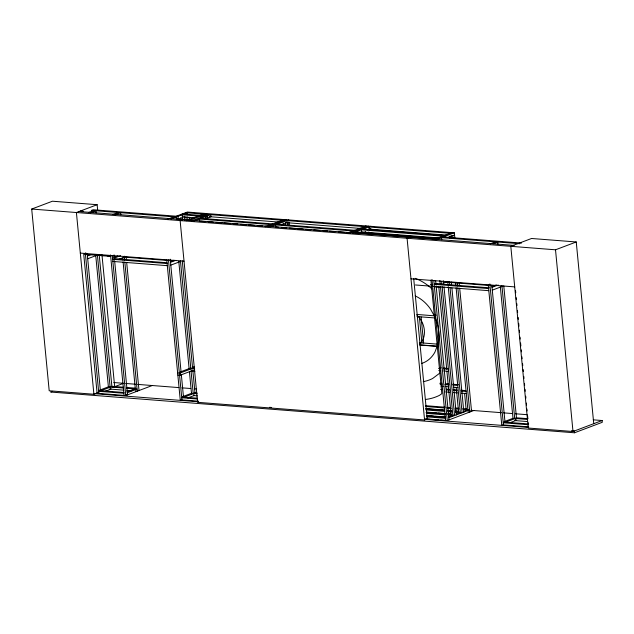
<?xml version="1.0" encoding="UTF-8"?>
<svg xmlns="http://www.w3.org/2000/svg" width="634" height="634" viewBox="0 0 634 634"><rect width="100%" height="100%" fill="white"/><g stroke="black" fill="none" stroke-linecap="round" stroke-linejoin="round"><path stroke-width="0.95" d="M439.861 373.054L432.594 378.522A54.484 41.44 69.3 0 1 423.243 381.62M87.508 255.13L89.267 254.464M87.484 255.93L90.995 254.591M87.754 258.751L97.406 255.082L110.118 387.128M113.565 257.555L117.956 255.89M114.413 258.022L120.563 255.684M118.201 259.512L124.343 257.174M97.509 392.89L93.903 394.253L49.198 390.774L31.7 209.046L52.44 201.216L97.145 204.695L97.707 210.591M97.145 204.695L76.405 212.525L93.903 394.253M81.905 211.748L83.228 211.249L80.375 211.027M91.534 211.827L91.399 210.417L93.166 209.751L177.988 216.345L178.257 219.198L182.449 217.613M88.388 212.588L93.689 210.591M90.686 212.77L95.98 210.773L96.186 212.889M113.042 214.506L118.336 212.509M115.333 214.688L120.626 212.683L120.832 214.807M167.748 219.166L173.93 216.836M176.268 216.21L187.299 212.049L454.356 232.821L454.847 237.893M183.939 214.094L187.244 212.85L187.426 214.728M170.926 219.007L182.18 214.76L182.663 219.832M178.186 218.461L176.418 219.134L176.22 217.01L91.399 210.417M182.782 219.594L180.127 220.592L197.626 402.321L424.574 419.97L427.221 418.971L413.693 278.5M187.165 220.188L198.22 216.012M199.892 215.338L203.197 214.086M202.183 215.512L205.495 214.268L205.63 215.679M189.455 220.363L200.518 216.186L200.653 217.605M191.405 220.933L203.379 216.416M205.147 215.742L208.459 214.498M193.695 221.115L210.75 214.672L210.956 216.788L205.876 218.706L205.67 216.59L180.452 214.625M114.627 260.764L112.86 261.438L167.305 265.67M170.57 261.541L174.096 260.209M170.522 262.341L175.816 260.344M265.242 226.718L284.151 219.578M268.436 226.552L286.441 219.76M270.734 226.734L288.732 219.935M170.792 265.139L180.5 261.47M281.734 224.777L288.938 222.058L289.215 224.935M347.194 233.09L366.103 225.958M350.388 232.932L368.394 226.132M352.686 233.106L370.684 226.314M360.088 232.512L361.887 231.83M367.292 229.785L370.89 228.43M409.722 237.251L407.076 238.249L424.574 419.97M434.06 239.438L452.066 232.646M436.351 239.62L454.356 232.821M448.262 237.314L454.562 234.937M52.543 391.337L50.688 392.034L574.499 432.784L602.3 422.292L602.134 420.524L593.25 419.835M99.562 390.179L108.382 386.851L123.685 388.04M110.11 386.978L111.869 386.312L123.503 387.223M100.972 390.687L110.681 387.025L110.879 389.141L104.705 391.471M490.161 243.844L495.455 241.847M112.836 387.105L114.643 386.423L101.963 254.789M493.323 243.686L497.738 242.022L497.936 244.138M98.88 392.628L95.877 393.5M113.193 387.223L123.329 383.404M126.808 391.891L134.749 388.896M180.381 371.904L190.874 367.942M192.26 367.419L194.091 366.729M194.551 368.227L192.593 368.077L190.826 368.742L180.405 260.471M127.339 392.739L137.047 389.078L126.594 388.262M177.639 372.943L179.929 373.117L194.551 367.601M110.665 256.366L83.728 254.266L97.113 393.294L125.778 395.521L152.255 385.527M177.837 375.059L180.135 375.233L192.926 370.407M443.634 282.946L446.811 281.75M31.7 209.046L555.511 249.796L576.251 241.966L593.749 423.686M182.663 396.638L191.492 393.31L197.119 393.746M183.495 397.106L181.736 397.772L197.38 398.992M193.212 393.445L194.971 392.779L196.928 392.929M184.074 397.153L193.782 393.492L193.988 395.608L187.807 397.938M492.071 286.536L496.485 284.872M492.024 287.337L498.205 285.007M492.293 290.15L502.009 286.481L500.289 286.346M448.927 416.934L454.332 414.89M456.139 414.208L460.649 412.512M463.351 411.49L467.86 409.786M448.84 417.751L469.58 409.921L462.947 409.406M425.248 418.82L447.279 420.532L473.756 410.539M504.165 421.65L512.993 418.321L527.322 419.431M505.005 422.117L503.238 422.783L528.455 424.748L528.265 422.775M514.713 418.456L516.48 417.79L528.114 418.694M505.575 422.165L515.284 418.495L515.49 420.611L510.196 422.616M516.678 419.906L514.919 420.572L527.528 421.555M576.251 241.966L531.546 238.487L510.806 246.317L528.304 428.037L573.001 431.516L602.134 420.524M85.447 254.4L86.018 254.44L85.883 253.029M185.524 212.715L282.384 220.244M364.336 226.623L286.972 220.6L287.17 222.724L360.627 228.438M450.299 233.312L368.925 226.98L369.123 229.096L446.582 235.119M182.22 213.959L207.437 215.925L207.643 218.041L206.113 217.922M286.085 222.439L287.614 222.558L287.891 225.435M209.212 216.654L279.657 222.138M363.187 229.143L444.561 235.476M442.801 236.141L361.42 229.809L361.626 231.925L440.059 238.027M443.325 236.989L521.536 243.068M182.6 216.899L194.234 217.803M201.041 218.342L272.675 223.913M277.264 224.27L354.628 230.285M519.769 243.733L441.557 237.655L441.763 239.771M270.908 224.579L199.274 219.007L199.48 221.123M352.861 230.95L275.497 224.935L275.703 227.051L278.635 227.281M355.682 231.973L437.064 238.305M353.915 232.646L435.296 238.97M79.052 211.526L514.111 245.398M200.463 221.203L205.368 221.583M208.309 221.813L213.214 222.193M216.162 222.423L222.051 222.875M224.008 223.033L229.896 223.493M232.844 223.715L237.75 224.103M240.69 224.333L246.578 224.785M248.544 224.943L254.432 225.395M257.38 225.625L262.286 226.005M265.226 226.235L267.191 226.393M281.575 227.511L286.473 227.891M289.413 228.121L295.286 228.573M297.243 228.731L303.123 229.183M306.056 229.413L310.953 229.793M313.893 230.023L319.774 230.483M322.706 230.713L327.604 231.093M329.561 231.244L335.441 231.695M338.374 231.925L344.254 232.385M346.212 232.535L350.127 232.844M80.312 253.101L184.042 261.168M410.983 278.825L514.713 286.893M124.335 257.103L167.114 260.431M170.031 260.661L172.947 260.883M445.845 282.114L488.616 285.443M491.532 285.665L494.457 285.894M98.381 255.153L104.198 255.613M107.106 255.835L110.99 256.136M113.898 256.366L116.807 256.588M166.924 262.738L114.421 258.648L112.662 259.314L167.107 263.554M489.4 287.82L435.93 283.66L434.163 284.325L488.608 288.565M436.192 284.119L439.14 284.349M430.494 284.476L432.459 284.634M415.46 284.975L488.814 290.681M435.613 286.98L440.527 287.361M434.314 315.011L436.279 315.161M416.831 314.448L435.503 315.906M417.037 316.572L435.701 318.022M419.645 342.732L438.221 344.183M419.851 344.848L438.427 346.299M419.866 345.039L438.443 346.481M439.37 367.72L441.327 367.871M443.293 368.021L447.224 368.33M438.585 368.457L440.551 368.616M443.499 368.845L448.404 369.226M438.783 370.581L440.749 370.731M443.697 370.961L448.61 371.342M439.861 383.253L441.827 383.404M445.757 383.713L448.706 383.942M452.636 384.244L458.525 384.703M440.059 384.069L442.025 384.228M444.973 384.458L448.904 384.759M452.834 385.068L457.748 385.448M441.248 386.264L443.214 386.415M445.179 386.574L448.127 386.803M454.015 387.263L457.946 387.564M194.741 369.051L189.106 368.608L178.78 261.319M446.312 389.094L449.252 389.324M453.167 389.625L457.082 389.934M461.005 390.235L465.903 390.615M440.63 389.458L442.587 389.609M446.502 389.91L449.443 390.14M453.358 390.449L457.28 390.75M461.195 391.059L466.093 391.44M194.947 371.167L191.032 370.858L193.227 393.659M445.726 391.955L449.649 392.256M453.564 392.565L457.486 392.866M461.401 393.175L466.299 393.555M425.414 405.681L445.068 407.21M447.033 407.361L449.981 407.591M455.87 408.05L458.818 408.28M462.749 408.589L466.679 408.89M425.62 406.497L444.283 407.955M447.232 408.185L451.162 408.486M455.093 408.795L459.024 409.096M113.835 382.54L123.701 383.308M125.675 383.459L135.541 384.228M137.507 384.378L178.939 387.604M181.903 387.834L190.779 388.523M194.725 388.832L196.698 388.983M470.935 410.317L501.51 412.694M503.483 412.853L512.359 413.542M515.323 413.772L527.163 414.691M469.834 411.236L471.553 411.371L459.69 288.161M426.024 408.637L444.6 410.079M447.533 410.309L451.448 410.61M455.355 410.911L458.287 411.141M468.066 411.902L469.786 412.037L457.827 287.844M426.048 408.819L439.734 409.881M441.684 410.032L444.616 410.261M449.506 410.642L451.463 410.792M425.779 409.128L444.442 410.578M448.373 410.88L451.321 411.109M455.252 411.418L459.182 411.72M426.143 409.96L444.719 411.403M447.652 411.632L451.559 411.934M455.474 412.235L462.083 412.75L450.037 287.678M126.42 387.445L135.145 388.127M426.349 412.076L444.925 413.519M447.858 413.748L450.79 413.978M426.365 412.259L428.322 412.409M430.272 412.56L436.144 413.019M438.094 413.17L444.941 413.701M447.873 413.931L450.806 414.161M426.135 412.568L445.781 414.097M447.747 414.248L451.677 414.557M426.46 413.4L445.036 414.842M448.951 415.143L454.578 415.587L442.152 286.568M109.349 389.022L123.892 390.156M126.8 390.378L131.65 390.758M135.724 391.075L137.245 391.194L124.819 262.072M193.41 395.561L197.325 395.862M426.666 415.516L445.242 416.958M426.682 415.698L433.529 416.229M435.479 416.379L441.351 416.839M443.301 416.99L445.258 417.14M124.082 392.486L100.394 390.647L98.635 391.313L123.852 393.27M182.544 397.035L197.19 398.176M426.492 416.007L445.155 417.465M504.046 422.046L528.661 423.956M426.785 416.839L445.353 418.281M125.817 394.72L127.537 394.855L114.73 261.794M198.561 401.187L180.222 399.761L166.734 259.742M528.661 426.864L501.724 424.764L488.243 284.801M426.999 419.137L429.939 419.367M431.889 419.518L438.736 420.049M440.693 420.199L445.575 420.58L431.992 279.451M93.927 393.651L198.49 401.782M269.513 407.305L271.487 407.464M424.392 419.351L527.964 427.411M571.369 430.787L574.333 431.017L574.499 432.784M431.762 288.914L430.732 287.781A54.484 41.44 69.3 0 0 415.048 278.318M555.511 249.796L573.001 431.516M515.561 290.808L515.751 292.781M516.219 297.703L516.409 299.676M516.789 303.615L516.979 305.58M517.455 310.502L517.645 312.475M518.121 317.396L518.311 319.37M518.691 323.308L518.969 326.264M519.349 330.203L519.539 332.168M520.015 337.098L520.205 339.063M520.585 343.002L520.871 345.958M521.251 349.897L521.441 351.87M521.909 356.791L522.099 358.765M522.574 363.686L522.765 365.659M523.145 369.598L523.335 371.564M523.811 376.493L524.001 378.458M524.476 383.38L524.659 385.353M525.039 389.292L525.229 391.265M525.705 396.187L525.895 398.152M526.371 403.081L526.561 405.047M526.941 408.985L527.131 410.959M527.599 415.88L527.789 417.854M503.776 285.855L516.488 417.933M501.914 285.538L514.729 418.599M500.384 287.376L513.009 418.464M491.826 285.26L505.021 422.268M489.868 283.953L503.444 424.899M459.214 283.239L459.404 285.205M452.795 235.602L452.985 237.576M457.352 282.915L457.637 285.871M451.075 235.468L451.36 238.432M455.632 282.78L455.917 285.736M456.108 287.709L467.971 410.919M449.451 236.292L449.633 238.202M464.579 393.421L466.141 409.651M451.329 282.09L451.614 285.038M451.899 287.994L463.842 412.084M449.466 281.765L449.752 284.721M447.747 281.639L448.032 284.587M448.222 286.56L460.363 412.615M456.226 387.429L458.644 412.488M443.435 280.83L443.729 283.937M444.014 286.893L456.345 414.921M441.684 281.647L441.969 284.603M439.869 280.529L440.25 284.468M440.44 286.433L452.858 415.452M438.815 287.226L446.701 369.091M446.891 371.207L451.139 415.318M435.661 280.886L435.946 283.842M436.137 285.815L449.046 419.866M433.807 280.569L447.279 420.532M430.914 280.141L441.843 393.635L439.528 395.323A72.648 55.253 69.3 0 1 425.691 399.436M421.095 316.929L423.615 343.042M419.375 316.794L421.887 342.907M370.319 228.383L370.502 230.293M368.829 231.917L369.012 233.827M365.263 231.458L365.446 233.375M285.324 222.376L285.601 225.26M283.121 223.16L283.311 225.078M189.503 217.248L189.693 219.213M187.648 216.931L187.926 219.879M185.928 216.796L186.301 220.727M184.145 216.21L184.526 220.149M180.753 217.731L180.944 219.697M182.267 260.788L192.593 368.077M192.799 370.193L194.995 392.993M189.407 371.675L191.603 394.475M170.221 259.211L181.118 372.412L179.359 373.077L168.454 259.877M183.519 397.328L181.324 374.528L179.557 375.193L181.934 399.896M179.929 373.117L180.135 375.233M126.198 257.459L126.388 259.433M126.673 262.389L139.012 390.528M124.248 256.16L124.629 260.099M122.719 257.998L122.909 259.964M123.099 261.937L135.43 390.076M114.065 254.892L114.445 258.838M112.297 255.557L125.778 395.521M110.53 254.947L124.058 395.386M99.261 255.367L111.885 386.463M95.679 254.916L108.398 386.994M87.215 253.735L100.41 390.79M85.313 252.99L98.833 393.429M415.175 295.943A36.328 27.627 69.3 0 1 430.526 309.075L435.082 317.309A36.328 27.627 69.3 0 1 437.864 344.325L434.956 352.06A36.328 27.627 69.3 0 1 421.824 363.369M417.077 315.407A18.164 13.813 69.3 0 1 419.399 344.317"/></g></svg>
